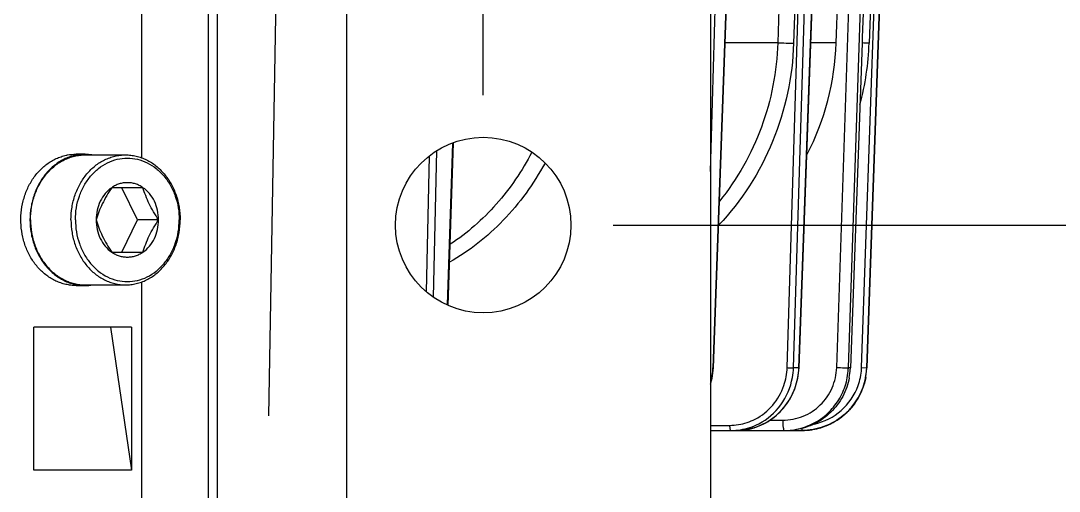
# Model space of a CAD drawing. Header units: millimetres. Extents: x -6 to 705, y -10 to 538.
# Drawn here: x 638.48 to 654.47, y 320.64 to 327.87 of the extents above; entities that cross this region are included whole.
import ezdxf

# ---------------------------------------------------------------- set-up
doc = ezdxf.new("R2010")
doc.units = ezdxf.units.MM
doc.layers.add('3_ALL_AXES', color=7, linetype='Continuous')
doc.layers.add('7_ALL_FEATURES', color=7, linetype='Continuous')
doc.layers.add('\\M+5B1EA\\M+5D7A2\\M+5B2E3', color=7, linetype='Continuous', lineweight=25)

msp = doc.modelspace()

# ---------------------------------------------------------------- linework, layer by layer
at = {"color": 0, "linetype": 'Continuous', "lineweight": -3}
for p, q in [((642.301, 321.798), (642.563, 336.814)), ((650.376, 322.537), (650.775, 335.419)), ((651.222, 322.537), (651.65, 335.431)), ((651.955, 335.419), (651.505, 322.537)), ((651.505, 322.537), (651.954, 335.419)), ((649.138, 322.537), (649.602, 335.355)), ((650.459, 322.537), (650.927, 335.391)), ((651.042, 322.541), (651.454, 334.942)), ((650.278, 322.539), (650.65, 334.531)), ((651.425, 322.539), (651.843, 334.531)), ((650.339, 334.2), (650.134, 327.534)), ((650.583, 334.195), (650.378, 327.529)), ((651.034, 327.534), (651.255, 334.2)), ((651.672, 334.196), (651.436, 327.622)), ((651.773, 334.195), (651.542, 327.529)), ((649.144, 322.537), (649.375, 328.934)), ((640.339, 328.739), (640.339, 325.767)), ((641.373, 297.732), (641.373, 328.732)), ((641.504, 328.732), (641.504, 297.732)), ((643.499, 297.732), (643.499, 328.732)), ((649.1, 328.232), (649.1, 298.232)), ((649.1, 325.557), (649.175, 328.23)), ((651.436, 327.622), (651.432, 327.531)), ((650.134, 327.534), (649.325, 327.534)), ((651.034, 327.534), (650.644, 327.534)), ((651.432, 327.531), (651.253, 322.537)), ((645.127, 325.993), (645.043, 323.503)), ((645.059, 323.496), (645.144, 325.999)), ((644.837, 323.621), (644.885, 325.875)), ((644.727, 323.703), (644.772, 325.794)), ((640.339, 323.856), (640.339, 297.732)), ((638.683, 320.962), (638.683, 323.162)), ((640.183, 323.162), (638.683, 323.162)), ((639.864, 323.162), (640.183, 320.962)), ((640.183, 323.162), (640.183, 320.962)), ((649.126, 322.378), (649.144, 322.537)), ((649.138, 322.537), (649.144, 322.537)), ((650.459, 322.537), (650.376, 322.537)), ((650.444, 322.378), (650.462, 322.537)), ((650.459, 322.537), (650.462, 322.537)), ((651.253, 322.537), (651.222, 322.537)), ((651.425, 322.539), (651.505, 322.537)), ((651.505, 322.537), (651.505, 322.537)), ((649.1, 322.282), (649.126, 322.378)), ((650.009, 321.73), (650.211, 321.73)), ((649.1, 321.651), (649.393, 321.651)), ((649.1, 321.572), (650.506, 321.572)), ((649.492, 321.572), (649.582, 321.576)), ((650.506, 321.612), (650.506, 321.572)), ((640.183, 320.962), (638.683, 320.962))]:
    msp.add_line(p, q, dxfattribs=at)
for points in [[(650.462, 322.537), (650.695, 328.934), (650.929, 335.391)], [(649.582, 321.576), (649.648, 321.585), (649.811, 321.628), (649.965, 321.699), (650.104, 321.796), (650.225, 321.917), (650.323, 322.057), (650.397, 322.212), (650.444, 322.378)]]:
    msp.add_lwpolyline(points, dxfattribs=at)
msp.add_circle((645.6, 324.732), 1.35, dxfattribs=at)
for centre, radius, start, end in [((647.014, 327.666), 4.022, 332.5868, 358.115), ((647.325, 327.678), 4.219, 344.9956, 357.9794), ((650.988, 311.777), 15.762, 87.9888, 88.3881), ((648.056, 322.576), 1.082, 345.2012, 357.9213), ((649.326, 322.569), 0.953, 341.3598, 358.1903), ((649.343, 322.57), 1.034, 349.7066, 358.1938), ((649.425, 322.575), 1.035, 349.4172, 357.911), ((650.506, 322.572), 1, 270, 358), ((650.212, 322.571), 1.01, 349.3443, 357.1626), ((650.227, 322.57), 0.995, 357.1787, 358.0829), ((650.242, 322.574), 1.011, 349.2101, 356.8023), ((650.258, 322.573), 0.996, 356.8175, 357.9459), ((650.499, 322.572), 0.926, 340.5886, 356.6297), ((650.517, 322.571), 0.909, 356.6675, 358.0006), ((650.502, 322.573), 1.003, 349.2002, 356.3646), ((650.517, 322.571), 0.988, 356.3743, 358.0005), ((650.505, 322.571), 0.92, 281.9068, 340.5216), ((649.393, 322.506), 0.855, 269.9931, 279.2538), ((649.392, 322.516), 0.865, 279.24, 288.2015), ((649.41, 322.518), 0.947, 279.2009, 297.1979), ((649.39, 322.52), 0.869, 288.2362, 297.2888), ((649.413, 322.503), 0.931, 270.0198, 279.1439), ((650.233, 322.538), 0.967, 269.9923, 271.6903), ((650.232, 322.554), 0.983, 271.7042, 278.9012), ((650.261, 322.553), 0.981, 270.0188, 278.9003), ((650.231, 322.559), 0.987, 278.8904, 287.7215), ((650.506, 322.569), 0.997, 270.0176, 278.8324)]:
    msp.add_arc(centre, radius, start, end, dxfattribs=at)
for points, knots in [([(650.378, 327.529), (650.362, 327.015), (650.145, 325.988), (649.577, 325.105), (649.227, 324.734)], [0, 0, 0, 0, 0.502402, 1, 1, 1, 1]), ([(650.134, 327.534), (650.12, 327.095), (649.952, 326.218), (649.512, 325.44), (649.237, 325.101)], [0, 0, 0, 0, 0.502028, 1, 1, 1, 1]), ([(650.133, 327.534), (650.165, 327.535), (650.246, 327.533), (650.327, 327.531), (650.378, 327.529)], [0, 0, 0, 0, 0.383801, 1, 1, 1, 1]), ([(646.348, 325.853), (646.199, 325.566), (645.839, 325.034), (645.354, 324.609), (645.093, 324.438)], [0, 0, 0, 0, 0.509154, 1, 1, 1, 1]), ([(646.551, 325.686), (646.376, 325.367), (645.954, 324.781), (645.386, 324.332), (645.082, 324.16)], [0, 0, 0, 0, 0.509771, 1, 1, 1, 1]), ([(650.211, 321.73), (650.317, 321.73), (650.532, 321.772), (650.804, 321.951), (650.99, 322.22), (651.039, 322.434), (651.042, 322.541)], [0, 0, 0, 0, 0.249117, 0.498636, 0.748957, 1, 1, 1, 1]), ([(650.278, 322.539), (650.299, 322.538), (650.331, 322.537), (650.364, 322.536), (650.376, 322.537)], [0, 0, 0, 0, 0.618488, 1, 1, 1, 1]), ([(651.042, 322.541), (651.082, 322.539), (651.135, 322.538), (651.195, 322.537), (651.215, 322.536), (651.222, 322.537)], [0, 0, 0, 0, 0.65824, 0.887469, 1, 1, 1, 1]), ([(649.582, 321.576), (649.685, 321.586), (649.89, 321.641), (650.155, 321.82), (650.351, 322.076), (650.423, 322.28), (650.442, 322.385)], [0, 0, 0, 0, 0.246561, 0.495071, 0.746329, 1, 1, 1, 1]), ([(649.843, 321.676), (649.975, 321.744), (650.212, 321.948), (650.333, 322.236), (650.36, 322.385)], [0, 0, 0, 0, 0.496114, 1, 1, 1, 1]), ([(651.236, 322.384), (651.217, 322.284), (651.148, 322.089), (650.961, 321.841), (650.709, 321.662), (650.513, 321.599), (650.413, 321.584)], [0, 0, 0, 0, 0.250937, 0.501171, 0.750757, 1, 1, 1, 1]), ([(651.488, 322.385), (651.466, 322.272), (651.384, 322.052), (651.156, 321.786), (650.852, 321.612), (650.62, 321.572), (650.506, 321.572)], [0, 0, 0, 0, 0.250117, 0.500063, 0.750006, 1, 1, 1, 1]), ([(650.532, 321.619), (650.616, 321.646), (650.779, 321.723), (650.982, 321.9), (651.132, 322.125), (651.188, 322.297), (651.205, 322.384)], [0, 0, 0, 0, 0.24919, 0.498853, 0.749046, 1, 1, 1, 1]), ([(650.659, 321.584), (650.76, 321.599), (650.958, 321.662), (651.211, 321.841), (651.399, 322.089), (651.469, 322.284), (651.488, 322.385)], [0, 0, 0, 0, 0.25012, 0.500008, 0.749898, 1, 1, 1, 1]), ([(649.788, 321.747), (649.89, 321.8), (650.076, 321.948), (650.192, 322.154), (650.229, 322.264)], [0, 0, 0, 0, 0.496728, 1, 1, 1, 1]), ([(650.211, 321.73), (650.211, 321.71), (650.212, 321.672), (650.216, 321.624), (650.222, 321.591), (650.227, 321.576), (650.23, 321.572), (650.232, 321.572)], [0, 0, 0, 0, 0.374392, 0.693076, 0.908319, 0.968762, 1, 1, 1, 1]), ([(649.393, 321.651), (649.393, 321.632), (649.395, 321.607), (649.403, 321.58), (649.41, 321.572), (649.413, 321.572)], [0, 0, 0, 0, 0.665935, 0.882979, 1, 1, 1, 1])]:
    msp.add_open_spline(points, degree=3, knots=knots, dxfattribs=at)
at = {"layer": '3_ALL_AXES', "color": 0, "linetype": 'Continuous', "lineweight": -3}
for p, q in [((639.472, 325.812), (640.094, 325.812)), ((640.278, 324.812), (640.037, 325.307)), ((640.037, 324.316), (640.278, 324.812)), ((640.602, 324.812), (640.278, 324.812)), ((639.332, 323.802), (639.472, 323.802)), ((639.472, 323.812), (640.094, 323.812))]:
    msp.add_line(p, q, dxfattribs=at)
for points in [[(638.631, 324.812), (638.631, 324.877), (638.642, 325.007), (638.689, 325.195), (638.767, 325.369), (638.872, 325.521), (639, 325.647), (639.123, 325.726), (639.227, 325.77), (639.308, 325.794), (639.389, 325.809), (639.445, 325.812), (639.472, 325.812)], [(638.631, 324.812), (638.631, 324.747), (638.642, 324.617), (638.689, 324.429), (638.767, 324.255), (638.872, 324.103), (639, 323.977), (639.123, 323.898), (639.227, 323.853), (639.308, 323.83), (639.389, 323.815), (639.445, 323.812), (639.472, 323.812)]]:
    msp.add_open_spline(points, degree=3, knots=[0, 0, 0, 0, 0.135291, 0.269083, 0.400087, 0.527344, 0.65042, 0.769501, 0.827874, 0.885617, 0.942921, 1, 1, 1, 1], dxfattribs=at)
at = {"layer": '7_ALL_FEATURES', "color": 0, "linetype": 'Continuous', "lineweight": -3}
for p, q in [((639.332, 325.818), (639.332, 325.822)), ((639.472, 325.812), (639.472, 325.822)), ((640.362, 325.307), (639.881, 325.307)), ((639.881, 324.316), (640.362, 324.316))]:
    msp.add_line(p, q, dxfattribs=at)
msp.add_arc((639.472, 324.518), 0.717, 270.0011, 279.353, dxfattribs=at)
for centre, start_param, end_param in [((639.472, 324.812), 7.853982, 8.013068), ((639.332, 324.812), 1.530318, 1.570796), ((639.332, 324.812), 1.430474, 1.489567)]:
    msp.add_ellipse(centre, major_axis=(1.737, 0), ratio=0.581441, start_param=start_param, end_param=end_param, dxfattribs=at)
for points, knots in [([(639.472, 325.822), (639.444, 325.822), (639.389, 325.819), (639.306, 325.804), (639.225, 325.78), (639.146, 325.746), (639.071, 325.704), (638.999, 325.652), (638.932, 325.593), (638.849, 325.504), (638.76, 325.374), (638.695, 325.229), (638.658, 325.105), (638.631, 324.977), (638.617, 324.812), (638.631, 324.647), (638.658, 324.519), (638.695, 324.395), (638.76, 324.25), (638.849, 324.12), (638.932, 324.03), (638.999, 323.971), (639.071, 323.92), (639.146, 323.877), (639.225, 323.844), (639.306, 323.82), (639.389, 323.805), (639.444, 323.802), (639.472, 323.802)], [0, 0, 0, 0, 0.028524, 0.057167, 0.086024, 0.115198, 0.144768, 0.174797, 0.205329, 0.236385, 0.299985, 0.365457, 0.398785, 0.432386, 0.499999, 0.567612, 0.601214, 0.634542, 0.700014, 0.763615, 0.79467, 0.825202, 0.855231, 0.884801, 0.913975, 0.942834, 0.971473, 1, 1, 1, 1]), ([(639.332, 323.802), (639.305, 323.802), (639.252, 323.805), (639.174, 323.818), (639.096, 323.84), (639.021, 323.87), (638.949, 323.909), (638.856, 323.971), (638.75, 324.068), (638.644, 324.208), (638.562, 324.37), (638.507, 324.546), (638.48, 324.731), (638.482, 324.92), (638.513, 325.104), (638.573, 325.279), (638.658, 325.437), (638.767, 325.575), (638.876, 325.668), (638.97, 325.727), (639.043, 325.763), (639.119, 325.791), (639.171, 325.804), (639.197, 325.809)], [0, 0, 0, 0, 0.028402, 0.056906, 0.085606, 0.114592, 0.143938, 0.173704, 0.234588, 0.297455, 0.36217, 0.428365, 0.495498, 0.56292, 0.629953, 0.695962, 0.760425, 0.823004, 0.883602, 0.91324, 0.942472, 0.97137, 1, 1, 1, 1]), ([(639.253, 324.812), (639.253, 324.877), (639.264, 325.007), (639.311, 325.195), (639.389, 325.369), (639.493, 325.521), (639.621, 325.647), (639.744, 325.726), (639.849, 325.77), (639.929, 325.794), (640.011, 325.809), (640.067, 325.812), (640.094, 325.812)], [0, 0, 0, 0, 0.135291, 0.269083, 0.400087, 0.527344, 0.65042, 0.769501, 0.827874, 0.885617, 0.942921, 1, 1, 1, 1]), ([(639.322, 324.812), (639.322, 324.874), (639.332, 324.997), (639.377, 325.176), (639.451, 325.341), (639.551, 325.486), (639.672, 325.605), (639.811, 325.694), (639.963, 325.749), (640.121, 325.768), (640.279, 325.749), (640.431, 325.694), (640.57, 325.605), (640.692, 325.486), (640.791, 325.341), (640.865, 325.176), (640.91, 324.997), (640.92, 324.874), (640.92, 324.812)], [0, 0, 0, 0, 0.067671, 0.134592, 0.200119, 0.263772, 0.325333, 0.384896, 0.442883, 0.5, 0.557117, 0.615104, 0.674667, 0.736228, 0.799881, 0.865408, 0.932329, 1, 1, 1, 1]), ([(640.094, 325.812), (640.122, 325.812), (640.177, 325.809), (640.259, 325.794), (640.339, 325.77), (640.444, 325.726), (640.567, 325.647), (640.695, 325.521), (640.799, 325.369), (640.877, 325.195), (640.925, 325.007), (640.935, 324.877), (640.935, 324.812)], [0, 0, 0, 0, 0.057079, 0.114383, 0.172126, 0.230499, 0.34958, 0.472656, 0.599913, 0.730917, 0.864709, 1, 1, 1, 1]), ([(640.362, 325.307), (640.344, 325.32), (640.306, 325.342), (640.246, 325.366), (640.184, 325.381), (640.121, 325.385), (640.058, 325.381), (639.996, 325.366), (639.936, 325.342), (639.898, 325.32), (639.881, 325.307)], [0, 0, 0, 0, 0.127717, 0.253205, 0.377023, 0.5, 0.622977, 0.746795, 0.872283, 1, 1, 1, 1]), ([(639.881, 325.307), (639.854, 325.267), (639.803, 325.186), (639.735, 325.062), (639.681, 324.937), (639.653, 324.853), (639.64, 324.812)], [0, 0, 0, 0, 0.26173, 0.518811, 0.765708, 1, 1, 1, 1]), ([(639.881, 325.307), (639.843, 325.282), (639.775, 325.218), (639.699, 325.099), (639.651, 324.96), (639.64, 324.861), (639.64, 324.812)], [0, 0, 0, 0, 0.236265, 0.483225, 0.739099, 1, 1, 1, 1]), ([(640.602, 324.812), (640.602, 324.861), (640.591, 324.96), (640.544, 325.099), (640.467, 325.218), (640.399, 325.282), (640.362, 325.307)], [0, 0, 0, 0, 0.260901, 0.516775, 0.763735, 1, 1, 1, 1]), ([(640.602, 324.812), (640.576, 324.852), (640.524, 324.933), (640.457, 325.057), (640.403, 325.182), (640.374, 325.266), (640.362, 325.307)], [0, 0, 0, 0, 0.26173, 0.518811, 0.765708, 1, 1, 1, 1]), ([(639.253, 324.812), (639.253, 324.747), (639.264, 324.617), (639.311, 324.429), (639.389, 324.255), (639.493, 324.103), (639.621, 323.977), (639.744, 323.898), (639.849, 323.853), (639.929, 323.83), (640.011, 323.815), (640.067, 323.812), (640.094, 323.812)], [0, 0, 0, 0, 0.135291, 0.269083, 0.400087, 0.527344, 0.65042, 0.769501, 0.827874, 0.885617, 0.942921, 1, 1, 1, 1]), ([(639.322, 324.812), (639.322, 324.75), (639.332, 324.626), (639.377, 324.448), (639.451, 324.283), (639.551, 324.138), (639.672, 324.019), (639.811, 323.929), (639.963, 323.874), (640.121, 323.856), (640.279, 323.874), (640.431, 323.929), (640.57, 324.019), (640.692, 324.138), (640.791, 324.283), (640.865, 324.448), (640.91, 324.626), (640.92, 324.75), (640.92, 324.812)], [0, 0, 0, 0, 0.067671, 0.134592, 0.200119, 0.263772, 0.325333, 0.384896, 0.442883, 0.5, 0.557117, 0.615104, 0.674667, 0.736228, 0.799881, 0.865408, 0.932329, 1, 1, 1, 1]), ([(639.64, 324.812), (639.653, 324.771), (639.681, 324.687), (639.735, 324.562), (639.803, 324.437), (639.854, 324.357), (639.881, 324.316)], [0, 0, 0, 0, 0.234292, 0.481189, 0.73827, 1, 1, 1, 1]), ([(639.64, 324.812), (639.64, 324.762), (639.651, 324.663), (639.699, 324.525), (639.775, 324.405), (639.843, 324.342), (639.881, 324.316)], [0, 0, 0, 0, 0.260901, 0.516775, 0.763735, 1, 1, 1, 1]), ([(640.094, 323.812), (640.122, 323.812), (640.177, 323.815), (640.259, 323.83), (640.339, 323.853), (640.444, 323.898), (640.567, 323.977), (640.695, 324.103), (640.799, 324.255), (640.877, 324.429), (640.925, 324.617), (640.935, 324.747), (640.935, 324.812)], [0, 0, 0, 0, 0.057079, 0.114383, 0.172126, 0.230499, 0.34958, 0.472656, 0.599913, 0.730917, 0.864709, 1, 1, 1, 1]), ([(640.362, 324.316), (640.399, 324.342), (640.467, 324.405), (640.544, 324.525), (640.591, 324.663), (640.602, 324.762), (640.602, 324.812)], [0, 0, 0, 0, 0.236265, 0.483225, 0.739099, 1, 1, 1, 1]), ([(640.362, 324.316), (640.374, 324.358), (640.403, 324.442), (640.457, 324.567), (640.524, 324.691), (640.576, 324.772), (640.602, 324.812)], [0, 0, 0, 0, 0.234292, 0.481189, 0.73827, 1, 1, 1, 1]), ([(639.881, 324.316), (639.898, 324.304), (639.936, 324.282), (639.996, 324.258), (640.058, 324.243), (640.121, 324.238), (640.184, 324.243), (640.246, 324.258), (640.306, 324.282), (640.344, 324.304), (640.362, 324.316)], [0, 0, 0, 0, 0.127717, 0.253205, 0.377023, 0.5, 0.622977, 0.746795, 0.872283, 1, 1, 1, 1])]:
    msp.add_open_spline(points, degree=3, knots=knots, dxfattribs=at)
at = {"layer": '\\M+5B1EA\\M+5D7A2\\M+5B2E3', "lineweight": -3}
for p, q in [((645.6, 326.732), (645.6, 351.754)), ((647.6, 324.732), (664.796, 324.732)), ((647.6, 324.732), (664.796, 324.732))]:
    msp.add_line(p, q, dxfattribs=at)

doc.saveas('drawing.dxf')
